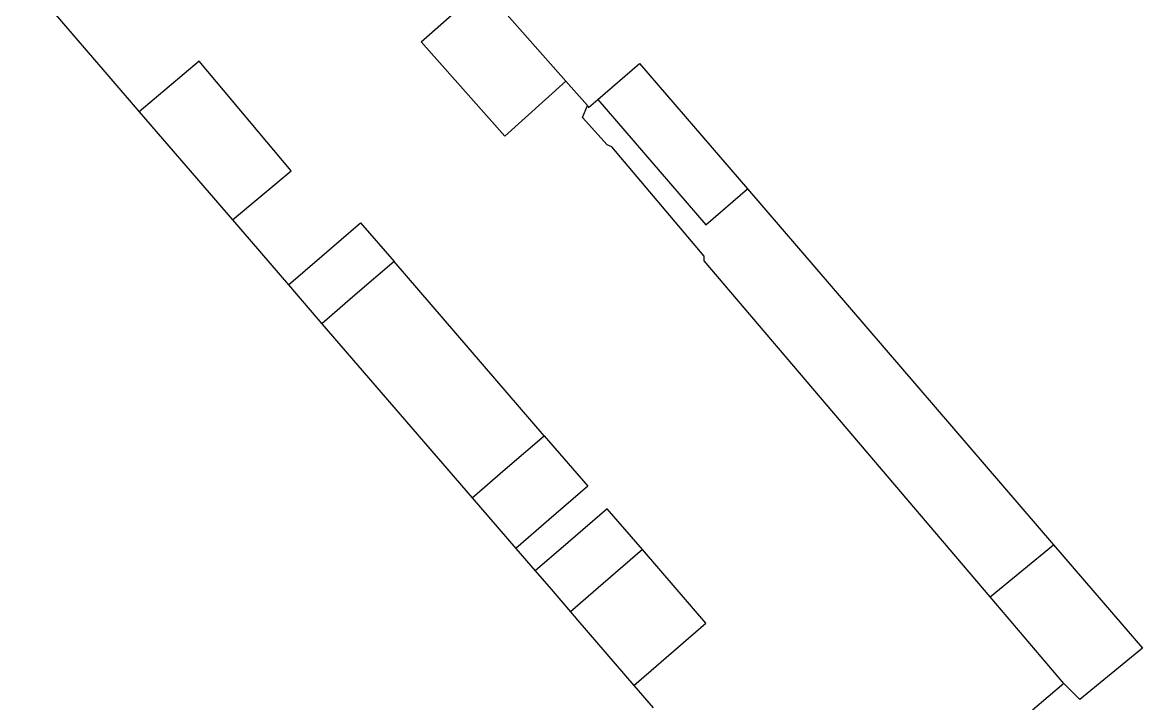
# Model space of a CAD drawing. Extents: x 427500 to 429848, y 434500 to 436505.
# Drawn here: x 429268.4 to 429325.4, y 434912 to 434946.6 of the extents above; entities that cross this region are included whole.
import ezdxf

# ---------------------------------------------------------------- set-up
doc = ezdxf.new("R2010")
doc.units = 0
doc.layers.add('LPTIP_Ex_Base', color=8, linetype='Continuous')

msp = doc.modelspace()

# ---------------------------------------------------------------- linework, layer by layer
at = {"layer": 'LPTIP_Ex_Base', "color": 251, "true_color": 0x636466}
for p, q in [((429268.405, 434948.989), (429272.7, 434944)), ((429288.7, 434945.64), (429291.83, 434948.42)), ((429291.83, 434948.42), (429296.05, 434943.65)), ((429292.95, 434940.84), (429288.7, 434945.64)), ((429277.406, 434944.654), (429274.348, 434942.089)), ((429282.074, 434939.091), (429277.406, 434944.654)), ((429297.683, 434942.718), (429299.8, 434944.55)), ((429299.8, 434944.55), (429305.292, 434938.168)), ((429272.7, 434944), (429274.348, 434942.089)), ((429296.05, 434943.65), (429292.95, 434940.84)), ((429296.05, 434943.65), (429297.15, 434942.4)), ((429297.2, 434942.3), (429297.683, 434942.718)), ((429297.683, 434942.718), (429303.17, 434936.341)), ((429274.348, 434942.089), (429279.093, 434936.589)), ((429296.9, 434941.8), (429297.15, 434942.4)), ((429297.15, 434942.4), (429297.2, 434942.3)), ((429298.15, 434940.4), (429296.9, 434941.8)), ((429298.4, 434940.3), (429298.15, 434940.4)), ((429303.1, 434934.75), (429298.4, 434940.3)), ((429279.093, 434936.589), (429282.074, 434939.091)), ((429303.17, 434936.341), (429305.292, 434938.168)), ((429305.292, 434938.168), (429320.871, 434920.063)), ((429279.093, 434936.589), (429281.95, 434933.278)), ((429283.647, 434934.742), (429285.614, 434936.439)), ((429285.614, 434936.439), (429287.312, 434934.47)), ((429281.95, 434933.278), (429283.647, 434934.742)), ((429303.1, 434934.5), (429303.1, 434934.75)), ((429287.312, 434934.47), (429285.343, 434932.771)), ((429294.954, 434925.611), (429287.312, 434934.47)), ((429317.642, 434917.415), (429303.1, 434934.5)), ((429281.95, 434933.278), (429283.648, 434931.309)), ((429285.343, 434932.771), (429283.648, 434931.309)), ((429283.648, 434931.309), (429291.29, 434922.45)), ((429292.973, 434923.902), (429294.954, 434925.611)), ((429294.954, 434925.611), (429297.175, 434923.037)), ((429291.29, 434922.45), (429292.973, 434923.902)), ((429297.175, 434923.037), (429295.19, 434921.325)), ((429291.29, 434922.45), (429293.51, 434919.875)), ((429298.155, 434921.9), (429296.169, 434920.187)), ((429299.951, 434919.818), (429298.155, 434921.9)), ((429295.19, 434921.325), (429293.51, 434919.875)), ((429293.51, 434919.875), (429294.49, 434918.739)), ((429296.169, 434920.187), (429294.49, 434918.739)), ((429299.951, 434919.818), (429297.962, 434918.102)), ((429303.184, 434916.07), (429299.951, 434919.818)), ((429317.642, 434917.415), (429320.871, 434920.063)), ((429320.871, 434920.063), (429325.4, 434914.8)), ((429294.49, 434918.739), (429295.3, 434917.8)), ((429297.962, 434918.102), (429296.287, 434916.657)), ((429295.3, 434917.8), (429296.287, 434916.657)), ((429321.4, 434913), (429317.642, 434917.415)), ((429296.287, 434916.657), (429296.67, 434916.212)), ((429296.67, 434916.212), (429299.52, 434912.909)), ((429299.52, 434912.909), (429303.184, 434916.07)), ((429325.4, 434914.8), (429322.2, 434912.2)), ((429299.52, 434912.909), (429300.499, 434911.773)), ((429321.4, 434913), (429319.8, 434911.65)), ((429322.2, 434912.2), (429321.4, 434913))]:
    msp.add_line(p, q, dxfattribs=at)

doc.saveas('drawing.dxf')
